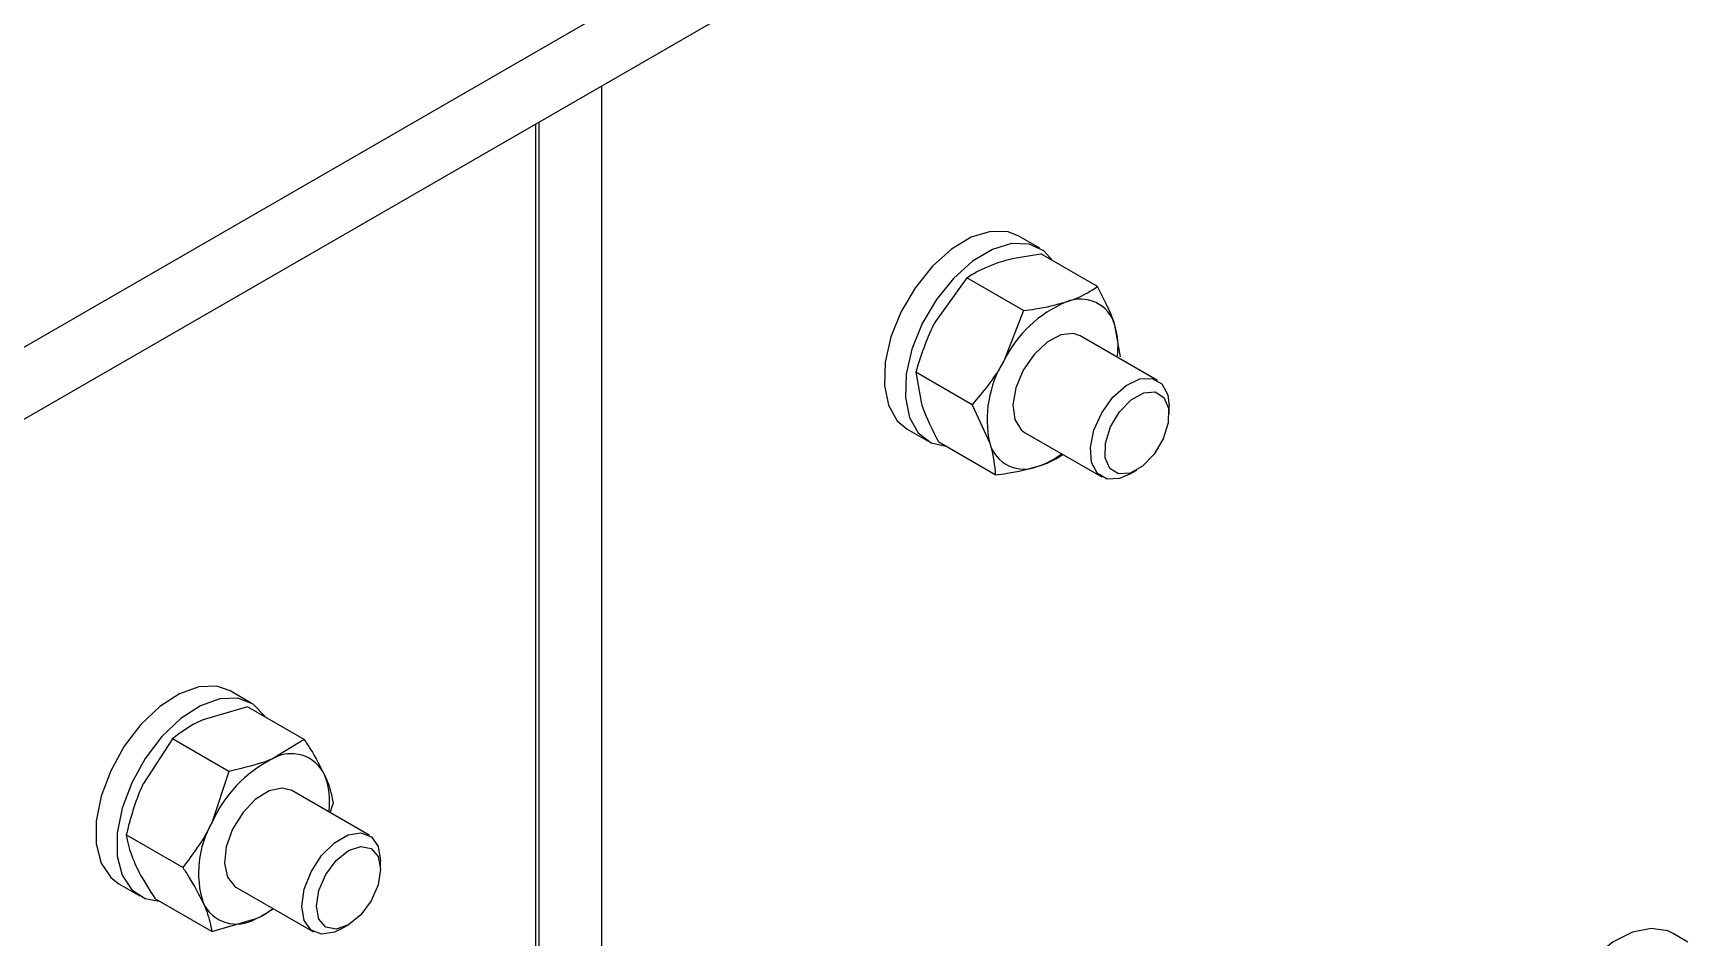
# Model space of a CAD drawing. Header units: metres. Extents: x 0 to 21025, y 0 to 14850.
# Drawn here: x 13851.8 to 13940.5, y 5805.1 to 5853.8 of the extents above; entities that cross this region are included whole.
import ezdxf

# ---------------------------------------------------------------- set-up
doc = ezdxf.new("R2010")
doc.units = ezdxf.units.M
doc.header["$LTSCALE"] = 25
doc.layers.add('SL4', color=4, linetype='Continuous')

msp = doc.modelspace()

# ---------------------------------------------------------------- linework, layer by layer
at = {"layer": 'SL4'}
for p, q in [((12991.626, 5340.606), (13928.525, 5881.466)), ((12991.626, 5336.717), (13928.525, 5877.577)), ((13882.395, 5850.947), (13882.395, 5773.341)), ((13878.859, 5769.888), (13878.859, 5848.906)), ((13879.027, 5849.003), (13879.027, 5769.995)), ((13905.971, 5842.21), (13904.84, 5842.863)), ((13909.085, 5840.145), (13906.039, 5841.903)), ((13902.052, 5840.612), (13900.36, 5838.259)), ((13905.097, 5838.854), (13902.052, 5840.612)), ((13905.097, 5838.854), (13904.037, 5836.136)), ((13912.31, 5835.087), (13908.148, 5837.49)), ((13910.32, 5836.364), (13910.018, 5838.072)), ((13902.345, 5833.783), (13899.3, 5835.541)), ((13899.3, 5835.541), (13899.602, 5833.833)), ((13902.345, 5833.783), (13903.279, 5831.711)), ((13912.932, 5833.261), (13912.932, 5833.713)), ((13898.841, 5832.471), (13899.972, 5831.818)), ((13905.149, 5832.293), (13909.31, 5829.891)), ((13903.581, 5830.003), (13900.535, 5831.761)), ((13910.811, 5830.039), (13911.203, 5830.266)), ((13863.545, 5817.718), (13862.414, 5818.371)), ((13863.345, 5817.515), (13861.005, 5816.835)), ((13866.39, 5815.757), (13863.345, 5817.515)), ((13859.297, 5815.791), (13857.739, 5813.386)), ((13862.343, 5814.033), (13859.297, 5815.791)), ((13866.39, 5815.757), (13864.682, 5814.713)), ((13862.343, 5814.033), (13861.416, 5811.263)), ((13869.884, 5810.595), (13865.722, 5812.997)), ((13867.791, 5811.803), (13867.954, 5812.305)), ((13859.859, 5808.858), (13856.813, 5810.616)), ((13870.505, 5808.769), (13870.505, 5809.221)), ((13856.414, 5807.979), (13857.545, 5807.325)), ((13862.722, 5807.801), (13866.884, 5805.398)), ((13861.422, 5805.406), (13858.377, 5807.164)), ((13861.422, 5805.406), (13863.762, 5806.086)), ((13868.384, 5805.547), (13868.776, 5805.774)), ((13940.856, 5804.844), (13940.056, 5805.306))]:
    msp.add_line(p, q, dxfattribs=at)
at = {"layer": 'SL4', "flags": 128}
for points in [[(13904.84, 5842.863), (13904.268, 5843.086), (13903.327, 5843.114), (13902.292, 5842.799), (13901.228, 5842.162), (13900.204, 5841.242), (13899.282, 5840.098), (13898.52, 5838.801), (13897.968, 5837.433), (13897.658, 5836.079), (13897.612, 5834.825), (13897.831, 5833.75), (13898.302, 5832.921), (13898.841, 5832.471)], [(13905.4, 5842.433), (13904.458, 5842.461), (13903.423, 5842.146), (13902.36, 5841.509), (13901.335, 5840.589), (13900.413, 5839.445), (13899.652, 5838.148), (13899.099, 5836.78), (13898.79, 5835.426), (13898.743, 5834.172), (13898.962, 5833.097), (13899.433, 5832.268), (13900.127, 5831.737), (13900.915, 5831.542)], [(13906.682, 5841.532), (13906.189, 5842.065), (13905.4, 5842.433)], [(13907.104, 5837.547), (13906.367, 5837.157), (13905.665, 5836.494), (13905.082, 5835.638), (13904.687, 5834.692), (13904.529, 5833.77), (13904.627, 5832.983), (13904.968, 5832.426), (13905.149, 5832.293)], [(13908.148, 5837.49), (13907.785, 5837.616), (13907.104, 5837.547)], [(13909.596, 5829.779), (13909.075, 5830.079), (13908.762, 5830.669), (13908.697, 5831.478), (13908.886, 5832.41), (13909.308, 5833.351), (13909.911, 5834.188), (13910.622, 5834.82), (13911.356, 5835.171), (13912.024, 5835.199), (13912.546, 5834.899), (13912.858, 5834.309), (13912.932, 5833.713)], [(13910.213, 5830.054), (13909.745, 5830.346), (13909.5, 5830.93), (13909.514, 5831.717), (13909.784, 5832.587), (13910.271, 5833.407), (13910.899, 5834.054), (13911.574, 5834.427), (13912.192, 5834.471), (13912.659, 5834.179), (13912.905, 5833.595), (13912.891, 5832.808), (13912.62, 5831.938), (13912.134, 5831.118), (13911.505, 5830.472), (13910.831, 5830.098), (13910.213, 5830.054)], [(13910.811, 5830.039), (13910.265, 5829.807), (13909.596, 5829.779)], [(13862.414, 5818.371), (13861.687, 5818.624), (13860.725, 5818.591), (13859.68, 5818.218), (13858.619, 5817.528), (13857.607, 5816.565), (13856.71, 5815.389), (13855.982, 5814.073), (13855.469, 5812.701), (13855.205, 5811.359), (13855.205, 5810.131), (13855.469, 5809.094), (13855.982, 5808.314), (13856.414, 5807.979)], [(13864.307, 5816.96), (13864.263, 5817.028), (13863.638, 5817.661), (13862.819, 5817.971), (13861.856, 5817.938), (13860.812, 5817.565), (13859.75, 5816.875), (13858.739, 5815.912), (13857.841, 5814.736), (13857.113, 5813.42), (13856.601, 5812.048), (13856.336, 5810.706), (13856.336, 5809.478), (13856.601, 5808.441), (13857.113, 5807.661), (13857.841, 5807.186), (13858.583, 5807.045)], [(13865.722, 5812.997), (13865.201, 5813.137), (13864.498, 5812.987), (13863.762, 5812.525), (13863.082, 5811.806), (13862.539, 5810.918), (13862.199, 5809.967), (13862.103, 5809.068), (13862.263, 5808.33), (13862.659, 5807.841), (13862.722, 5807.801)], [(13866.263, 5806.772), (13866.39, 5807.684), (13866.759, 5808.633), (13867.323, 5809.506), (13868.016, 5810.196), (13868.752, 5810.622), (13869.445, 5810.73), (13870.009, 5810.509), (13870.377, 5809.985), (13870.505, 5809.221)], [(13867.047, 5806.772), (13867.178, 5807.612), (13867.553, 5808.476), (13868.114, 5809.233), (13868.776, 5809.767), (13869.438, 5809.997), (13869.999, 5809.888), (13870.374, 5809.457), (13870.505, 5808.769), (13870.374, 5807.928), (13869.999, 5807.064), (13869.438, 5806.307), (13868.776, 5805.773), (13868.114, 5805.543), (13867.553, 5805.652), (13867.178, 5806.084), (13867.047, 5806.772)], [(13868.384, 5805.547), (13868.016, 5805.372), (13867.323, 5805.263), (13866.759, 5805.484), (13866.39, 5806.008), (13866.263, 5806.772)], [(13940.056, 5805.306), (13939.764, 5805.444), (13938.878, 5805.582), (13937.879, 5805.38), (13936.832, 5804.85), (13935.801, 5804.028), (13934.852, 5802.963)]]:
    msp.add_lwpolyline(points, dxfattribs=at)
at = {"layer": 'SL4'}
for centre, radius, start, end in [((13909.938, 5833.26), 6.564, 112.67868, 154.01749), ((13908.167, 5837.55), 1.923, 15.74528, 113.29044), ((13905.98, 5836.896), 4.206, 352.33613, 16.24119), ((13909.13, 5832.986), 5.988, 148.25902, 192.29493), ((13905.13, 5832.232), 1.923, 195.74528, 293.29044), ((13904.436, 5834.701), 4.477, 288.95186, 307.29178), ((13867.875, 5808.419), 7.058, 116.89925, 156.22882), ((13865.692, 5813.004), 1.985, 25.18702, 120.56826), ((13863.743, 5812.395), 4.017, 352.1017, 21.21647), ((13866.128, 5808.58), 5.423, 150.3337, 197.48987), ((13862.753, 5807.795), 1.985, 205.18702, 300.56826), ((13861.796, 5810.556), 4.884, 293.74314, 306.81927)]:
    msp.add_arc(centre, radius, start, end, dxfattribs=at)
for points, knots in [([(13903.73, 5841.439), (13903.916, 5841.495), (13904.608, 5841.704), (13905.435, 5841.819), (13906.039, 5841.903)], [0, 0, 0, 0, 0.268634, 1, 1, 1, 1]), ([(13902.052, 5840.612), (13902.172, 5840.693), (13902.636, 5841.011), (13903.264, 5841.257), (13903.73, 5841.439)], [0, 0, 0, 0, 0.257551, 1, 1, 1, 1]), ([(13907.407, 5839.317), (13907.583, 5839.378), (13908.241, 5839.607), (13908.728, 5839.917), (13909.085, 5840.145)], [0, 0, 0, 0, 0.268634, 1, 1, 1, 1]), ([(13910.018, 5838.072), (13910.003, 5838.117), (13909.79, 5838.758), (13909.425, 5839.476), (13909.085, 5840.145)], [0, 0, 0, 0, 0.070201, 1, 1, 1, 1]), ([(13905.097, 5838.854), (13905.312, 5838.88), (13906.147, 5838.984), (13906.87, 5839.175), (13907.407, 5839.317)], [0, 0, 0, 0, 0.257551, 1, 1, 1, 1]), ([(13900.36, 5838.259), (13900.328, 5838.198), (13899.868, 5837.34), (13899.574, 5836.408), (13899.3, 5835.541)], [0, 0, 0, 0, 0.070201, 1, 1, 1, 1]), ([(13904.037, 5836.136), (13904.004, 5836.076), (13903.535, 5835.222), (13902.919, 5834.476), (13902.345, 5833.783)], [0, 0, 0, 0, 0.070201, 1, 1, 1, 1]), ([(13899.602, 5833.833), (13899.617, 5833.788), (13899.83, 5833.147), (13900.196, 5832.429), (13900.535, 5831.761)], [0, 0, 0, 0, 0.070201, 1, 1, 1, 1]), ([(13903.279, 5831.711), (13903.293, 5831.666), (13903.497, 5831.03), (13903.541, 5830.498), (13903.581, 5830.003)], [0, 0, 0, 0, 0.070201, 1, 1, 1, 1]), ([(13903.581, 5830.003), (13903.796, 5830.029), (13904.631, 5830.133), (13905.354, 5830.324), (13905.89, 5830.466)], [0, 0, 0, 0, 0.257551, 1, 1, 1, 1]), ([(13905.89, 5830.466), (13906.068, 5830.527), (13906.583, 5830.703), (13906.965, 5830.943), (13907.216, 5831.1)], [0, 0, 0, 0, 0.345362, 1, 1, 1, 1]), ([(13861.005, 5816.835), (13860.958, 5816.815), (13860.279, 5816.521), (13859.77, 5816.143), (13859.297, 5815.791)], [0, 0, 0, 0, 0.070201, 1, 1, 1, 1]), ([(13866.39, 5815.757), (13866.504, 5815.584), (13866.944, 5814.915), (13867.256, 5814.303), (13867.488, 5813.848)], [0, 0, 0, 0, 0.257551, 1, 1, 1, 1]), ([(13864.682, 5814.713), (13864.634, 5814.692), (13863.946, 5814.404), (13863.115, 5814.212), (13862.343, 5814.033)], [0, 0, 0, 0, 0.070201, 1, 1, 1, 1]), ([(13867.488, 5813.848), (13867.554, 5813.694), (13867.802, 5813.12), (13867.89, 5812.649), (13867.954, 5812.305)], [0, 0, 0, 0, 0.268634, 1, 1, 1, 1]), ([(13857.739, 5813.386), (13857.71, 5813.325), (13857.295, 5812.448), (13857.046, 5811.499), (13856.813, 5810.616)], [0, 0, 0, 0, 0.0702006, 1, 1, 1, 1]), ([(13861.416, 5811.263), (13861.387, 5811.202), (13860.963, 5810.331), (13860.391, 5809.568), (13859.859, 5808.858)], [0, 0, 0, 0, 0.0702006, 1, 1, 1, 1]), ([(13856.813, 5810.616), (13856.831, 5810.499), (13856.901, 5810.043), (13857.118, 5809.486), (13857.279, 5809.073)], [0, 0, 0, 0, 0.257551, 1, 1, 1, 1]), ([(13857.279, 5809.073), (13857.355, 5808.913), (13857.637, 5808.319), (13858.065, 5807.652), (13858.377, 5807.164)], [0, 0, 0, 0, 0.268634, 1, 1, 1, 1]), ([(13859.859, 5808.858), (13859.972, 5808.686), (13860.412, 5808.016), (13860.724, 5807.404), (13860.956, 5806.95)], [0, 0, 0, 0, 0.257551, 1, 1, 1, 1]), ([(13860.956, 5806.95), (13861.023, 5806.796), (13861.27, 5806.222), (13861.358, 5805.751), (13861.422, 5805.406)], [0, 0, 0, 0, 0.268634, 1, 1, 1, 1]), ([(13863.762, 5806.086), (13863.81, 5806.106), (13864.184, 5806.266), (13864.465, 5806.473), (13864.711, 5806.653)], [0, 0, 0, 0, 0.127886, 1, 1, 1, 1])]:
    msp.add_open_spline(points, degree=3, knots=knots, dxfattribs=at)

doc.saveas('drawing.dxf')
